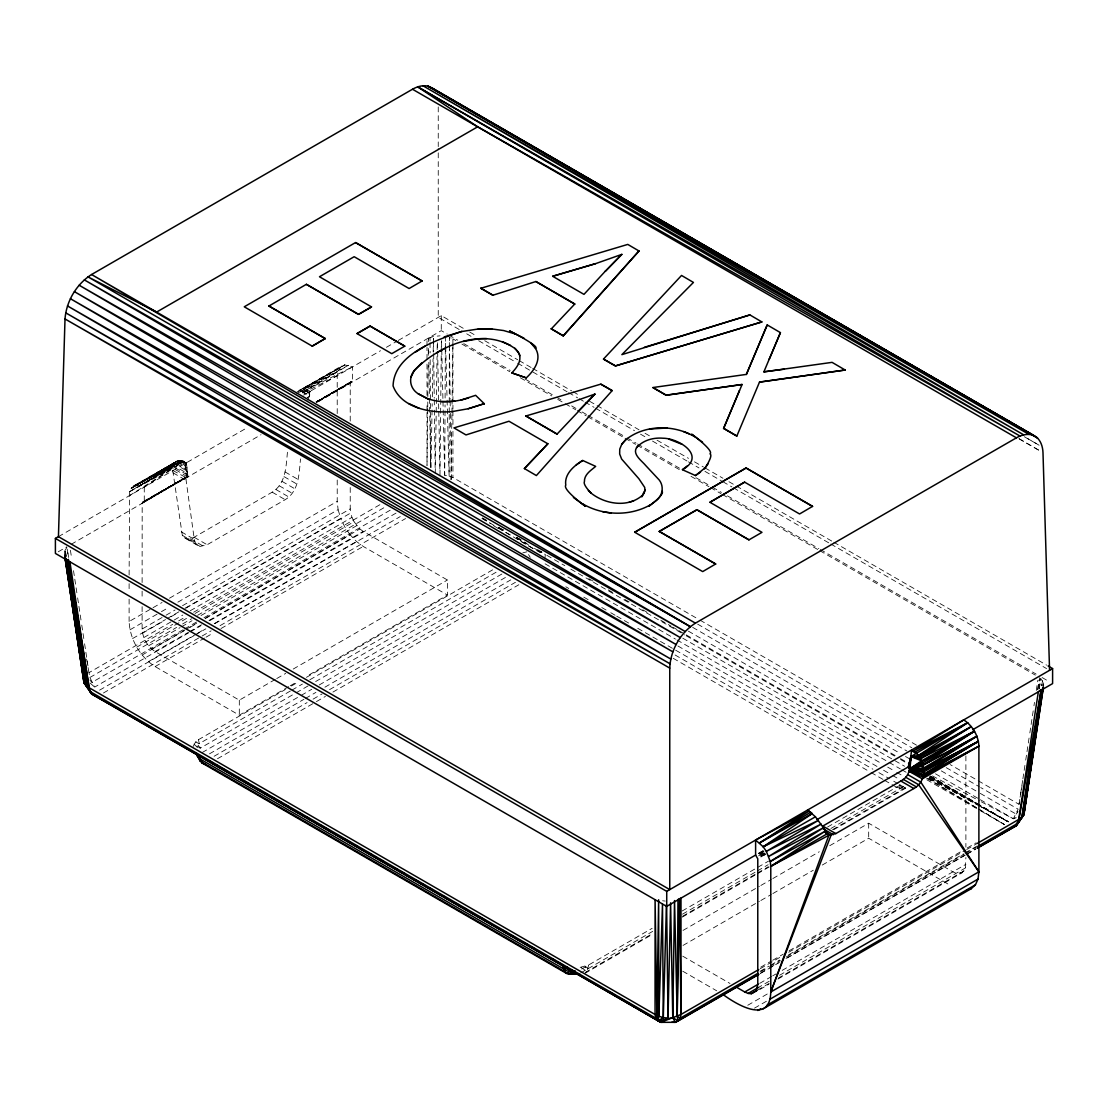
<?xml version="1.0" encoding="UTF-8"?>
<svg xmlns="http://www.w3.org/2000/svg" width="1108" height="1108" viewBox="0 0 1108 1108"><rect width="100%" height="100%" fill="white"/><g stroke="black" fill="none" stroke-linecap="round" stroke-linejoin="round"><path stroke-width="0.75" stroke-dasharray="5 3.75" d="M197.335 545.261L184.33 537.74L182.321 535.316L173.111 472.853C169.843 464.238 179.261 456.302 186.407 462.77L187.972 476.897L186.075 477.188L186.116 480.36L194.288 539.361L195.34 542.837L197.335 545.261L200.132 546.424L207.154 544.748L285.185 499.694C299.118 491.273 299.118 473.116 300.503 458.92M427.009 412.467L427.009 465.526L427.716 408.686M427.009 410.763L427.009 402.204M427.009 395.362L427.009 361.125M427.009 359.421L427.009 347.441M427.009 345.724L427.009 338.882L433.463 336.472L440.07 335.835M449.239 414.42L449.128 476.135L452.937 477.506L698.539 619.303M449.239 412.702L449.252 404.129M449.252 402.412L449.349 349.269M449.349 347.566L449.363 337.275L449.46 344.159M447.106 400.154L449.128 476.135L444.71 475.277L445.056 404.905M445.097 398.035L445.333 349.976M445.347 348.272L445.388 339.685M427.73 406.968L427.813 398.368M427.84 396.636L428.187 362.233M428.256 355.349L428.325 348.466M428.394 341.583L428.422 338.148L428.491 341.596M439.973 474.972L440.61 414.849M440.624 413.132L441.261 352.995M441.275 351.278L441.386 340.959M451.939 414.711L450.831 479.764M451.953 412.993L452.812 347.497M452.84 345.779L452.937 338.882L450.554 337.815M435.264 473.545L437.051 356.527M437.148 349.643L437.258 342.76M430.984 467.507L432.189 403.714M432.328 396.816L433.048 358.881M433.173 351.984L433.311 345.087M433.339 343.369L433.463 336.472L433.519 339.893M307.553 400.21L309.575 395.985L302.623 391.913L302.955 389.434L344.81 364.906L352.386 366.942L352.386 381.969L317.096 401.982M544.887 558.571L545.33 554.429L538.253 551.465L517.588 539.291M309.146 393.063L310.254 391.262L307.165 397.869L309.575 395.985L310.254 391.262L306.57 389.781L299.672 390.196L344.81 364.906L299.672 390.196L302.623 392.01L306.251 391.387L309.146 393.063L309.575 395.985L299.659 390.307L302.623 391.913M184.33 537.74L187.127 538.917L190.493 538.737L194.135 537.241L272.18 492.174C286.667 483.393 286.03 464.335 287.706 449.696M129.11 575.038L129.622 491.62L133.556 486.038L176.906 461.025L185.341 465.9L186.019 474.141L187.972 476.897L186.352 463.283L183.928 461.468L140.356 485.429L133.556 486.038L175.521 461.953L176.227 463.56L176.047 461.524L185.452 466.953L187.972 476.897L185.909 472.645L173.43 465.443L131.146 488.268L175.521 461.953M142.115 582.545L142.184 502.755L186.975 476.592L172.959 468.116L129.622 491.62L173.43 465.443M185.452 466.953L186.407 462.77L183.305 461.205L140.356 485.429L144.275 487.091L183.928 461.468L184.842 462.41M337.22 413.575L337.22 375.709L337.732 371.471L341.666 365.875L296.986 391.997M350.225 421.082L350.225 383.216L350.862 381.817L352.386 381.969M581.174 967.575L586.949 971.453L588.68 964.957L578.279 967.893M777.927 979.07L962.076 872.744L965.442 867.952L965.885 857.44M1039.262 688.857L1040.772 678.595L1043.528 682.833L1043.667 685.187M1041.783 685.686L1042.517 680.589L1041.686 685.714M1037.836 689.619L1039.359 679.384M1019.028 804.339L1019.803 799.242L1019.028 804.339L950.138 764.562M1022.629 780.544L1020.053 797.538L1021.216 790.821M1022.892 778.841L1023.917 772.041M1024.18 770.337L1025.468 761.847M1025.717 760.143L1026.756 753.343M1027.005 751.653L1029.581 734.646M1029.844 732.956L1030.869 726.155M1031.132 724.452L1033.709 707.458M1033.958 705.754L1034.484 702.361M1036.285 690.464L1037.822 680.27M1039.165 688.76L1040.772 678.595M1021.493 789.131L1022.047 785.752M1037.697 689.495L1039.609 677.681M306.57 389.781L306.251 391.387L302.955 389.434L348.466 365.28L306.57 389.781L307.705 392.232L309.423 391.47L306.57 389.781L352.386 366.942M193.124 746.515L195.756 741.681L198.471 739.673L285.435 689.467M142.115 503.364L186.075 477.216L142.406 502.284L187.64 476.592L144.275 502.118L142.752 501.966M184.939 462.922L186.352 463.283L185.341 465.9L184.939 462.922L180.798 460.526L136.7 485.069L177.889 460.665L179.164 462.341L178.582 460.512L136.7 485.069L178.942 460.471L185.119 464.03L186.352 463.283L182.031 460.776L140.356 485.429L180.798 460.526M981.286 801.79L1013.335 818.757L1018.127 809.172L980.691 787.553M980.234 793.37L1016.175 814.117L1017.643 811.264M66.882 547.255L64.333 551.839L64.984 557.601L64.472 554.194L65.483 556.438M1016.175 814.117L1018.086 811.693M186.352 463.283L185.161 464.321L178.582 460.512M539 551.839L541.867 552.13L537.408 549.568M892.023 784.63L896.51 787.234L899.89 784.769L903.02 788.965L905.721 788.134L890.887 779.575M129.11 495.858L172.959 468.116M296.459 393.852L339.256 368.119L298.44 391.166M140.356 485.429L181.615 460.679L183.512 462.091M302.65 392.412L337.732 371.471L299.395 392.329M758.606 855.833L764.423 852.398M131.146 488.268L174.787 462.729L185.632 468.989L187.972 476.897L185.728 470.304L174.191 463.629L131.146 488.268L174.898 464.044M759.603 854.323L764.008 851.803M765.088 853.825L760.656 856.401L765.143 853.894M980.4 799.741L1013.335 818.757L1016.091 817.164M350.294 382.606L316.708 402.024L350.516 382.135M186.019 477.354L142.184 502.755L186.075 477.188M316.985 401.941L351.832 381.72L316.653 401.872M58.433 536.66L247.596 427.453M303.592 395.113L380.515 350.71M386.429 347.289L396.789 341.306M398.271 340.447L441.275 315.628L463.753 328.605M187.266 476.606L143.195 501.827L186.809 476.592M316.057 401.927L350.862 381.817M316.292 401.872L351.305 381.678L316.182 401.899M185.909 472.645L187.64 476.592L143.721 501.882L187.654 476.731M58.253 551.784L66.812 546.84M71.147 544.333L261.003 434.724M318.065 401.775L441.275 330.655L447.272 334.104M288.731 686.655L239.314 715.186L155.12 666.573C139.996 656.836 129.968 639.482 129.11 621.519L151.561 608.555M153.056 607.683L162.045 602.503M169.524 598.182L337.22 501.37L337.22 478.988M129.996 629.801L159.94 612.516M161.436 611.658L168.915 607.336M177.903 602.143L338.106 509.652L337.22 501.37M275.255 679.426L239.314 700.173L155.12 651.559C147.558 646.684 142.544 638.014 142.115 629.025L164.566 616.062M166.061 615.203L175.05 610.009M182.543 605.688L350.225 508.877L350.225 486.495M132.586 638.554L165.535 619.538M167.031 618.666L179.011 611.755M184.994 608.292L340.696 518.392L338.106 509.652M142.558 633.167L165.009 620.203M171.006 616.74L178.485 612.419M185.978 608.098L350.668 513.018L350.225 508.877M143.86 637.543L182.778 615.065M190.271 610.743L351.97 517.394L350.668 513.018M188.886 632.682L94.665 687.099L89.873 677.5L88.972 672.667L172.737 624.303M178.72 620.854L186.199 616.533M193.678 612.225L380.64 504.279M136.727 647.155L187.848 617.641M195.119 613.444L354.034 521.702L359.865 528.945L363.23 531.411L447.424 580.01L447.424 595.038L306.694 676.282M89.873 677.5L176.629 627.419M182.612 623.956L191.587 618.776M197.57 615.328L386.027 506.522M148.611 645.784L180.064 627.64M181.56 626.768L192.03 620.715M201.019 615.536L356.734 525.635M183.069 629.773L91.825 682.459L89.914 680.021M184.565 628.915L196.532 622.004M204.011 617.682L390.972 509.749M151.754 649.094L184.69 630.078M186.186 629.219L196.67 623.167M205.659 617.987L359.865 528.945M142.115 655.036L184.039 630.84M190.022 627.377L197.515 623.056M204.994 618.735L350.225 534.887L356.499 541.507L363.23 546.424L447.424 595.038M155.12 651.559L188.055 632.543M189.551 631.671L201.531 624.76M209.024 620.438L363.23 531.411M190.382 631.823L200.853 625.785M209.828 620.605L396.803 512.658M148.389 661.67L196.296 633.998M197.792 633.139L205.285 628.818M214.259 623.624L356.499 541.507M99.623 690.145L193.858 635.743M195.354 634.87L205.825 628.832M214.8 623.652L400.265 516.563M103.432 692.999L200.645 636.865M202.141 636.006L211.116 630.826M220.09 625.632L405.57 518.558M155.12 666.573L204.523 638.056M206.019 637.183L213.512 632.862M220.991 628.541L363.23 546.424M276.751 678.553L285.726 673.373M293.218 669.052L447.424 580.01M290.227 685.797L297.706 681.475M291.432 686.004L298.925 681.669M306.417 677.348L493.822 569.152M290.379 691.004L198.914 743.814L195.756 741.681L200.216 748.177L294.673 693.65M291.875 690.145L302.373 684.079M309.866 679.758L497.27 571.562M296.168 692.791L308.163 685.866M315.655 681.531L503.06 573.335M202.279 752.484L299.742 696.226M301.238 695.353L311.736 689.301M319.229 684.966L506.633 576.769M209.481 753.828L303.924 699.3M305.434 698.442L315.918 692.375M324.921 687.182L510.83 579.844M214.107 756.279L307.068 702.611M313.065 699.148L322.054 693.954M329.561 689.633L515.455 582.296M217.487 758.731L314.935 702.472M316.431 701.599L325.42 696.406M332.926 692.084L518.835 584.747M758.606 853.326L763.107 850.736M581.672 969.001L652.141 928.324M682.126 911.011L768.592 861.082M827.551 827.039L902.023 784.048M580.55 973.032L652.709 931.357M682.486 914.169L756.155 871.636M757.457 870.888L768.149 864.711M830.917 828.479L904.585 785.946M585.176 972.478L652.903 933.365M682.625 916.205L756.362 873.644M757.595 872.938L768.356 866.719M832.551 829.657L906.275 787.082M584.872 973.378L652.335 934.418M682.32 917.105L755.795 874.697M757.29 873.838L769.284 866.913M833.756 829.684L905.721 788.134M683.027 930.415L759.382 886.331M760.877 885.458L771.362 879.406M772.858 878.547L819.269 851.747M829.754 845.695L868.686 823.216L952.88 871.83L956.246 873.27L962.076 872.744M683.027 945.429L759.382 901.344M760.877 900.485L771.362 894.433M772.858 893.56L813.286 870.223M822.275 865.043L868.686 838.244L949.93 885.154M760.767 967.145L771.237 961.107M772.733 960.248L783.204 954.196M789.187 950.747L961.19 851.429M967.173 847.98L976.148 842.8M760.254 968.697L781.195 956.606M788.674 952.284L965.179 850.39M966.675 849.517L977.145 843.479M760.074 971.287L769.049 966.093M770.545 965.234L779.52 960.054M788.494 954.874L963.503 853.839M964.999 852.966L976.965 846.069M760.864 971.633L768.343 967.312M769.838 966.453L780.309 960.401M786.292 956.952L964.279 854.185M965.774 853.326L976.245 847.274M760.559 973.101L768.038 968.78M769.534 967.921L780.004 961.869M785.987 958.42L965.484 854.794M966.979 853.922L975.954 848.742M760.407 973.461L778.356 963.101M787.331 957.921L965.317 855.154M966.813 854.296L975.788 849.116M759.742 983.336L771.722 976.425M772.747 975.829L776.209 973.835M782.193 970.373L965.885 864.323M757.332 988.114L769.312 981.189M779.575 975.262L965.442 867.952M757.526 990.123L769.243 983.35M778.218 978.17L964.14 870.833M759.95 989.444L768.938 984.25M747.761 1005.275L768.73 993.17M754.493 1008.141L767.969 1000.358M143.195 501.827L187.003 476.592M316.791 401.885L351.832 381.72M133.556 486.038L177.889 460.665M129.622 491.62L173.125 466.717L186.019 474.141M758.537 853.382L762.941 850.875M318.107 401.511L350.225 383.216M302.858 393.105L337.22 375.709M1013.335 818.757L1016.299 817.69M522.796 552.864L526.826 551.812M172.959 470.54L184.828 476.939M896.51 787.234L903.02 788.965M662.598 900.776L665.243 901.067M538.253 551.465L541.867 552.13M932.424 775.932L979.749 800.987M929.737 778.495L976.605 804.339M978.129 805.17L1008.363 821.845L981.162 806.873M929.764 778.592L979.638 806.042M929.197 777.442L1008.377 821.831L977.408 803.632M482.382 517.865L486.841 520.4M516.55 537.338L522.491 540.732M516.73 537.657L522.685 541.078M537.56 549.61L542.034 552.172M929.695 776.736L975.719 803.106L929.806 776.916M1024.318 436.718L1039.304 445.347L1024.374 436.663M516.605 537.629L527.006 543.599M1019.028 438.81L1039.996 450.914M469.737 332.068L477.229 336.389M484.722 340.71L517.685 359.754M519.181 360.612L531.175 367.537M532.671 368.396L571.631 390.889M573.127 391.761L580.62 396.082M589.608 401.276L595.605 404.725M597.101 405.597L639.053 429.821M645.05 433.283L649.537 435.873M657.03 440.195L688.497 458.366M694.494 461.828L703.483 467.022M704.979 467.881L722.956 478.254M728.953 481.717L734.95 485.179M736.446 486.052L832.343 541.41M833.839 542.269L1046.603 665.119M459.211 329.492L438.242 317.387L438.242 148.333M466.703 333.813L472.701 337.275M478.698 340.738L516.148 362.358M517.644 363.23L567.102 391.775M568.598 392.647L577.587 397.827M579.082 398.7L583.584 401.29M585.079 402.162L594.068 407.342M595.564 408.215L634.524 430.707M640.521 434.17L646.504 437.618M652.501 441.081L686.96 460.983M688.456 461.842L698.954 467.908M704.951 471.357L721.433 480.872M722.928 481.745L731.917 486.938M733.413 487.797L829.31 543.169M830.806 544.028L1046.575 668.595M448.768 334.976L457.756 340.17M463.753 343.618L510.192 370.446M525.178 379.088L555.15 396.387M556.645 397.26L564.138 401.581M571.631 405.902L576.118 408.506M582.115 411.968L586.617 414.558M588.113 415.431L625.577 437.051M627.073 437.909L636.061 443.103M637.557 443.976L679.509 468.199M695.99 477.714L710.976 486.357M712.472 487.229L721.46 492.409M727.457 495.872L818.854 548.64M820.349 549.513L1036.119 674.079M1042.116 677.542L1049.608 681.863M455.928 340.613L452.937 338.882L452.937 342.303M461.911 344.062L509.819 371.734M520.303 377.773L551.742 395.93M557.74 399.392L563.723 402.841M565.219 403.714L575.703 409.766M577.199 410.625L586.187 415.819M587.683 416.677L623.61 437.425M625.106 438.283L635.59 444.336M637.086 445.208L680.506 470.277M690.99 476.315L708.954 486.689M710.45 487.562L720.934 493.614M722.43 494.473L818.244 549.79M819.754 550.662L1035.343 675.132M700.034 620.161L917.189 745.545M697.638 624.136L911.801 747.775M946.246 767.664L979.195 786.694M692.694 627.363L906.856 751.002M941.301 770.891L978.738 792.511M688.359 631.131L899.53 753.052M905.513 756.501L911.51 759.963M935.471 773.8L978.89 798.868M588.791 578.639L593.292 581.229M608.278 589.885L614.275 593.348M624.76 599.4L629.261 602.004M642.751 609.788L650.244 614.109M660.728 620.175L671.226 626.228M672.722 627.1L677.223 629.69M678.719 630.563L684.716 634.011M686.212 634.884L899.031 757.747M900.527 758.62L906.524 762.082M546.826 555.302L564.817 565.676M570.814 569.138L684.716 634.912M686.212 635.77L894.53 756.044M900.527 759.506L909.53 764.7M682.763 638.18L904.585 766.251M926.828 779.783L979.153 809.99M980.649 810.848L1004.568 824.657L978.059 808.591M545.081 563.82L675.478 639.094M676.974 639.953L900.292 768.883M901.787 769.755L906.289 772.345M677.902 645.992L881.733 763.675M887.73 767.138L895.222 771.459M896.718 772.331L902.715 775.794M565.8 586.769L568.806 588.5M583.791 597.157L591.284 601.478M601.769 607.53L609.261 611.865M610.771 612.724L615.259 615.328M616.754 616.187L631.754 624.843M637.737 628.305L877.536 766.75M883.533 770.212L891.026 774.534M892.536 775.406L898.519 778.869M675.077 654.98L872.91 769.201M878.907 772.664L889.392 778.716M673.207 658.304L869.545 771.653M871.04 772.511L883.034 779.436M884.53 780.309L890.527 783.771M285.047 471.925L298.052 479.445M283.994 476.62L296.999 484.127M281.986 481.357L295.005 488.863M279.202 485.761L292.207 493.268M275.837 489.459L288.842 496.98M272.18 492.174L285.185 499.694M173.111 472.853L186.116 480.36M194.135 537.241L207.154 544.748M181.269 531.84L194.288 539.361M190.493 538.737L203.498 546.258M182.321 535.316L195.34 542.837M187.127 538.917L200.132 546.424M682.722 956.162L729.992 983.461M682.722 971.19L716.696 990.801M930.568 776.763L1008.391 821.817L931.066 776.722M498.78 527.685L506.204 531.992M516.605 538.017L528.502 544.901M534.444 548.335L541.189 552.643M1019.083 438.685L1039.996 450.901M930.18 775.932L975.926 802.76M482.16 518.433L496.91 527.131M498.392 528.004L511.674 535.815M482.008 518.419L490.83 523.641M498.185 527.976L533.488 548.82M926.62 778.245L976.647 808.009M978.115 808.882L1004.596 824.657M493.697 525.788L499.57 529.305M927.922 778.301L976.577 807.704M588.237 968.586L585.204 966.522L586.949 971.453M90.053 682.999L94.665 687.099M197.515 747.637L193.928 743.994L200.216 748.177L198.471 739.673M350.225 534.887L344.837 527.006L340.696 518.392M528.53 554.582L530.247 557.352M351.97 517.394L354.034 521.702M68.668 557.421L67.172 548.945L68.419 557.49M86.59 659.108L87.781 665.894M88.072 667.584L88.972 672.667M66.245 556.327L65.109 549.54L66.134 556.382M451.579 479.542L450.305 411.317M70.427 550.302L71.715 558.792M73.516 570.689L74.555 577.49M74.804 579.193L77.38 596.187M77.643 597.891L78.668 604.677M78.931 606.381L81.507 623.375M81.757 625.078L82.795 631.879M83.045 633.582L84.333 642.072M84.596 643.776L85.621 650.576M85.884 652.28L88.46 669.274M445.402 336.25L445.638 344.893M445.679 346.61L447.064 398.423M441.552 340.973L442.937 399.517M442.978 401.234L444.71 475.277M437.494 342.746L437.618 349.616M437.646 351.333L438.74 409.725M438.782 411.442L439.904 471.551M428.602 348.494L428.727 355.391M428.838 362.288L429.447 396.789M429.475 398.52L430.666 467.507M449.474 345.89L450.153 399.268M450.167 400.985L450.277 409.6M433.533 341.61L433.671 351.887M433.685 353.604L434.253 398.16M434.281 399.877L434.391 408.436M434.405 410.154L435.167 470.124M430.015 337.469L430.043 340.904M430.056 342.607L430.112 352.884M430.153 359.726L430.763 467.576M965.885 755.878L965.885 847.108M899.89 784.769L899.89 788.661M868.686 823.216L868.686 838.244M452.937 344.02L452.937 409.046M452.937 410.763L452.937 424.447M452.937 431.289L452.937 477.506M441.275 315.628L441.275 330.655M438.242 106.936L438.242 146.616M239.314 700.173L239.314 715.186M144.275 487.091L144.275 502.118M142.115 591.16L142.115 599.76M142.115 606.644L142.115 629.025M129.11 583.653L129.11 592.254M129.11 599.137L129.11 621.519M1043.528 682.833L1043.03 686.24L1043.528 682.833M764.825 853.105L760.42 855.681L764.866 853.146M763.634 851.11L759.146 853.728L763.661 851.138M765.199 854.49L760.753 857.08L765.226 854.517M763.481 851.263L759.091 853.783L763.523 851.29M503.323 529.984L498.863 527.422L503.226 529.956M65.15 556.95L64.333 551.839L65.095 556.922"/><path stroke-width="1.5" d="M519.804 355.82C520.4 353.591 509.708 342.76 518.087 351.873C522.99 359.491 517.048 367.524 511.799 372.87L526.258 377.883C534.333 370.404 542.075 359.144 535.455 348.369C542.227 345.793 483.213 318.079 524.001 338.175M758.911 974.334L678.138 1020.967L677.182 1016.41L677.985 899.544L680.991 898.145L680.991 1014.457L680.09 1018.266L678.138 1020.967L675.298 1022.324L660.756 1022.324L91.825 694.134L87.407 686.738L67.491 560.108L86.105 685.727L91.825 694.134L124.747 712.389M757.567 974.832L675.298 1022.324L672.764 1017.643L674.537 900.555L677.182 1016.41L680.09 1018.266L757.872 973.35M677.182 1016.41L679.578 898.879L680.991 1014.457L660.756 1022.324L94.665 695.492M678.138 1020.967L672.764 1017.643L657.917 1020.967L656.878 1015.524L655.091 899.876L655.063 1014.457L655.964 1018.266L657.917 1020.967L663.29 1017.643L666.462 904.64M617.655 996.729L660.756 1022.324L668.027 1018.058L666.628 906.372L55.4 553.432L55.4 538.405L58.433 536.66L65.012 318.966C66.341 301.21 76.494 284.063 91.576 274.521L412.578 89.194C418.367 85.912 425.929 84.014 431.885 87.92L1033.598 435.361C1040.149 438.408 1042.753 445.859 1042.988 452.646L1049.567 670.326M657.917 1020.967L658.872 1016.41L662.487 904.225L663.29 1017.643L668.027 1018.058L670.603 902.854L672.764 1017.643M58.433 536.66L669.758 889.599L669.758 668.11C670.437 650.258 680.354 632.779 695.422 623.153L1016.424 437.826C1021.562 434.835 1027.85 433.297 1033.598 435.361L427.688 86.008L1028.847 434.308L422.813 85.676L1023.681 434.835L417.661 86.84L477.617 126.741L1019.997 436.053L417.661 86.84M515.082 348.618C483.379 325.987 438.519 345.447 414.198 370.584C408.09 378.202 410.071 388.756 418.187 393.756C436.164 403.007 428.921 399.614 418.187 393.756M835.82 833.59L822.815 826.069L900.846 781.015C912.923 775.06 909.557 760.573 911.69 749.922C925.651 757.235 928.795 780.461 913.865 788.522L835.82 833.59L828.867 835.28L770.78 866.331L770.78 991.992C770.005 1024.817 736.626 1004.61 722.61 994.208M763.163 1008.834L971.273 888.671L975.414 884.835L978.004 879.101L978.89 871.83L978.89 746.169C978.392 735.698 972.547 725.574 963.725 719.895L913.269 750.933L967.644 722.748L918.324 755.601L910.928 756.556L908.255 766.93L817.053 819.588M909.349 768.301L910.928 756.556L967.644 722.748L914.834 752.124M909.225 768.01L910.928 756.556L919.252 756.833L971.3 726.613L920.429 758.675L910.928 756.556L908.463 767.068L909.28 768.135M977.284 848.243L1016.175 825.792L1023.709 815.031L1042.78 687.943M977.741 846.415L1018.127 823.092L1038.348 691.821L1041.118 689.772L1021.895 817.399L1016.175 825.792L977.45 847.883M1024.318 812.344L1043.404 686.891L1023.709 815.031L1016.175 825.792M1032.171 755.49L1032.698 752.11M1034.276 741.972L1034.803 738.593M1035.343 735.213L1035.869 731.834M1036.659 726.765L1037.185 723.385M1037.711 720.006L1038.251 716.627M1038.778 713.247L1039.304 709.868M1039.83 706.489L1042.739 687.902M909.072 767.747L910.928 756.556L919.432 757.083L971.3 726.613L918.324 755.601M977.145 843.479L1019.028 819.297L1041.118 689.772M908.962 767.567L910.928 756.556L921.537 760.822L974.444 731.211L923.019 765.032L909.599 769.686L923.061 765.226L976.854 736.238L923.74 769.838L909.53 770.448L923.587 768.066L976.854 736.238L923.019 765.032L909.585 769.506L922.479 763.19L974.444 731.211L920.429 758.675M908.823 767.401L910.928 756.556L909.488 768.786L974.444 731.211M908.657 767.221L910.928 756.556L908.629 767.207M644.094 492.921C648.679 482.312 637.072 505.525 644.094 493.018M907.826 774.658L920.845 782.179L978.89 871.83L770.78 991.992L828.867 835.28L815.433 816.79L807.635 810.003L807.635 810.848M770.78 991.992L831.028 835.293L825.252 831.956M708.054 463.836C697.292 478.601 714.785 456.191 709.979 453.851C715.948 449.765 671.947 420.154 702.555 442.231M662.127 491.329C665.617 495.747 635.909 515.4 656.268 500.594C662.847 495.387 664.121 486.301 659.218 479.999L645.604 465.415C641.892 460.873 632.28 454.363 636.532 447.715C643.028 440.153 653.346 437.397 663.096 438.228C679.107 438.311 706.89 455.997 682.445 469.723L695.464 475.567L704.785 468.13M621.865 444.142L625.992 439.447L621.865 444.031L619.746 449.128L619.663 454.003L621.63 459.044L638.887 478.739L644.69 487.395L644.967 490.235M723.607 428.422L739.41 390.764L723.607 428.422L736.834 436.053L759.52 382.052L845.293 369.989L759.52 382.149M739.41 390.861L742.097 384.49L666.171 395.154L652.958 387.523L746.363 374.407L767.193 324.907L780.42 332.635L769.187 359.338L780.42 332.635M746.363 374.504L767.193 325.004M845.293 370.086L832.066 362.358L763.869 371.9L769.187 359.241M411.054 376.969L414.198 370.681L421.691 362.953M1016.452 823.521L1023.709 815.031L1042.642 689.19L1021.895 817.399L1019.028 819.297M638.222 445.831L636.532 447.715M563.293 335.766L639.053 250.92L563.293 335.863L551.272 328.813L563.293 335.863M524.361 468.532L536.383 475.567L612.142 390.625L600.868 384.116L453.948 427.882L465.997 434.932L508.974 421.234L547.878 443.796L524.361 468.629L547.878 443.699M605.273 271.238L583.985 294.368L552.698 276.308L595.578 263.649L621.837 254.369L605.273 271.335L621.837 254.369M557.075 434.087L525.788 415.916L557.075 434.087L594.927 394.074L578.362 411.04M196.033 753.883L202.279 763.107L566.479 973.378L569.595 970.04M603.486 359.075L681.531 275.449L693.442 282.429L621.865 354.643L749.839 314.88L761.861 321.929L615.439 365.875L603.486 359.075L615.439 365.972L761.861 321.929M551.272 328.924L574.789 303.994L535.884 281.529L492.908 295.227L480.858 288.274L492.908 295.227M588.334 490.539C597.683 499.14 582.143 485.844 584.415 481.592C584.221 474.418 590.91 470.429 595.675 466.385L582.656 460.443C573.944 465.859 564.124 474.099 565.786 485.152C561.008 491.176 606.187 520.746 573.418 497.478M573.002 971.12L569.18 974.209L566.479 973.378L564.415 971.453L562.822 966.162M444.128 336.929L461.925 331.403C436.621 339.962 393.963 353.992 393.077 385.958C401.331 408.173 431.123 413.547 452.41 411.539L468.199 408.741L484.321 403.658L468.199 408.741M682.445 469.626L687.334 465.886M641.947 495.719C627.654 507.796 605.785 504.251 591.894 493.752M625.992 439.557C645.119 424.475 673.747 424.502 694.508 436.607M576.298 464.875L582.656 460.54M812.303 813.549L759.534 842.911L809.214 811.014L755.614 840.044L763.19 846.775L812.303 813.549L809.962 812.192M921.537 760.822L909.557 769.132L922.479 763.19M770.78 866.331L825.599 830.958L770.268 861.498L770.78 866.331L827.427 833.645L824.49 831.942M425.056 346.139L415.154 352.316M923.74 769.838L978.378 741.335L923.393 775.06L909.266 771.348L922.299 778.869L978.89 746.169L923.393 775.06L909.446 770.808L923.753 771.902L978.378 741.335L923.49 774.45L909.446 770.808M759.534 842.911L810.779 812.192M371.526 306.916L358.507 314.326L306.445 284.368L358.507 314.423L371.526 306.916L319.464 276.751L354.172 256.71L409.115 288.537L422.134 280.933L355.613 242.527L244.259 306.805L312.234 346.153L325.24 338.536L268.842 305.974L325.24 338.632M268.842 306.071L306.445 284.271M312.234 346.153L325.24 338.536M357.053 333.536L370.072 326.015L404.78 346.153L391.761 353.674L357.053 333.633L370.072 326.112L404.78 346.153M812.593 506.453L746.072 468.047L634.718 532.242L746.072 467.95L812.593 506.356L799.574 513.974L744.631 482.146L709.923 502.284L761.985 532.339L748.966 539.859L696.904 509.805L659.302 531.411L696.904 509.694L748.966 539.859M709.923 502.284L744.631 482.146M634.718 532.242L702.694 571.59L715.699 563.972L659.302 531.411M55.4 538.405L666.725 891.358L1052.6 668.581L1052.6 683.594L972.672 729.743M755.614 840.044L755.614 855.057L666.725 906.372L666.725 891.358M680.991 1014.457L758.758 969.555M735.906 986.868L744.77 991.992L758.246 984.209M744.77 991.992L748.135 993.419L758.62 987.366M748.135 993.419L751.266 993.724L757.263 990.275M769.894 999.25L978.004 879.101M757.775 1010.496L760.767 1008.765M767.304 1004.998L975.414 884.835M763.19 846.775L818.41 820.363L766.334 851.373L821.153 824.075L768.744 856.387L823.549 827.69L770.268 861.498L766.334 851.373L763.19 846.775L815.433 816.79M575.177 970.885L569.18 974.209L200.216 761.196L196.171 753.772M978.89 746.169L922.922 776.999L909.266 771.348M445.001 348.355L436.621 352.718M923.753 771.902L909.516 770.531L923.753 769.991L978.378 741.335M566.479 973.378L572.393 970.331M568.764 969.265L564.415 971.453L566.811 966.744L563.113 968.586L198.914 758.315L196.074 753.495M649.787 505.179C629.247 516.55 602.433 515.635 582.296 503.641M468.629 397.966L461.15 400.03L475.637 395.321L484.321 403.769M923.061 765.226L909.571 770.088L923.587 768.066M594.927 394.074L568.667 403.354L525.788 416.012M629.095 502.284L633.665 500.844M967.229 889.918L971.273 888.671M751.266 993.724L756.03 990.981L757.775 984.472L757.775 858.811L755.614 855.057M644.302 347.33L749.839 314.991M480.858 288.274L627.779 244.411L639.053 251.017M552.698 276.211L595.578 263.649M463.379 341.43L478.601 338.799L486.564 338.549M428.367 398.894C438.796 402.439 450.347 402.55 461.15 399.919M461.925 331.5L478.185 329.007L491.772 328.951L503.697 330.558L514.569 333.757M652.958 387.62L666.171 395.251L742.097 384.49M763.869 371.803L784.395 369.172M649.551 429.018L667.044 428.02M441.455 401.608L454.765 401.207M909.53 770.448L923.753 769.991M660.756 1022.324L664.218 1022.227M577.365 973.89L569.18 974.209L578.598 973.71L572.31 973.89L577.24 974.043M671.836 1022.227L675.298 1022.324M610.979 512.99L602.877 511.771M658.872 1016.41L658.637 899.751L656.878 1015.524L655.964 1018.266L89.873 691.434L68.391 559.346L87.407 686.738L91.825 694.134L84.291 683.359L64.984 557.587L83.682 680.686L84.291 683.359L87.407 686.738L656.878 1015.524L663.29 1017.643M668.761 439.087L681.877 444.253M200.534 760.379L202.279 763.107L204.98 763.938M408.714 403.534L419.226 408.298M689.301 433.907L683.567 431.566M502.187 341.61L510.511 345.405M127.766 714.078L130.772 715.768M133.777 717.458L136.783 719.147M695.422 623.153L91.576 274.521L690.339 626.671L84.319 279.881L685.187 631.532L79.153 285.227L680.312 637.599L74.402 291.639L676.115 644.537L70.413 298.717L672.875 651.85L67.477 305.933L670.783 659.038L65.691 312.816L670.008 663.775L65.012 318.966L669.758 668.11M599.982 186.186L602.974 187.917M626.948 201.711L629.953 203.443M653.928 217.237L658.429 219.827M674.911 229.314L683.899 234.481M694.397 240.519L697.389 242.25M707.874 248.275L710.879 250.006M715.366 252.596L718.372 254.314M721.363 256.045L724.369 257.762M728.856 260.352L731.862 262.084M734.853 263.801L739.355 266.391M742.346 268.122L745.338 269.84M748.343 271.571L752.844 274.161M755.836 275.878L766.32 281.917M769.326 283.634L778.315 288.814M782.816 291.404L787.303 293.994M790.309 295.711L799.297 300.891M803.799 303.481L820.28 312.968M823.272 314.686L826.277 316.417M830.765 318.993L841.263 325.032M844.254 326.763L847.246 328.48M850.251 330.212L854.753 332.802M857.744 334.519L868.229 340.558M871.234 342.289L881.719 348.327M884.724 350.045L935.678 379.365M938.67 381.097L1037.587 438.006L431.885 87.92M1016.424 437.826L412.578 89.291M574.789 304.091L535.884 281.529M723.607 428.325L736.834 436.053M355.613 242.624L422.134 281.03M600.868 384.227L612.142 390.625M1048.099 665.977L1052.6 668.581M659.302 531.508L715.699 564.069M911.69 750.781L916.358 753.468M905.638 777.207L918.643 784.713L978.89 871.83M903.283 779.34L916.302 786.86M900.846 781.015L913.865 788.522M823.258 828.881L833.382 834.726M824.532 831.983L827.427 833.645M208.969 760.739L213.47 763.343M216.462 765.074L219.453 766.805M222.459 768.536L226.946 771.126M237.444 777.179L240.436 778.91M243.441 780.641L247.929 783.245M258.427 789.298L261.419 791.029M264.424 792.76L267.416 794.491M271.917 797.081L274.909 798.813M277.914 800.544L280.906 802.275M285.407 804.879L288.399 806.61M298.897 812.663L301.888 814.394M306.39 816.984L309.381 818.715M319.88 824.781L328.868 829.961M345.35 839.49L349.851 842.08M354.352 844.67L357.344 846.401M366.332 851.595L370.834 854.199M373.825 855.93L376.831 857.661M379.822 859.393L384.324 861.982M394.808 868.035L397.814 869.766M400.805 871.497L405.306 874.101M415.791 880.154L418.796 881.885M421.788 883.616L424.793 885.347M429.281 887.937L432.286 889.669M442.771 895.735L445.776 897.466M456.261 903.519L459.252 905.25M463.753 907.84L466.745 909.571M477.243 915.637L486.232 920.817M502.727 930.346L507.215 932.936M510.22 934.667L514.708 937.257M523.71 942.451L528.197 945.055M531.203 946.786L534.194 948.517M552.186 958.891L555.177 960.622M558.169 962.353L562.67 964.957M690.339 626.671L88.003 276.875L156.616 312.068L477.617 126.838M610.231 992.311L614.691 994.956M531.037 343.217L535.455 348.369M196.158 753.579L198.789 757.664M91.825 694.134L83.682 680.686L65.358 558.612L69.195 582.489M197.293 754.049L198.955 757.069M200.617 760.088L202.279 763.107M200.216 761.196L198.471 754.687M86.105 685.727L65.746 558.141L84.291 683.359M69.735 585.897L70.275 589.304M70.815 592.711L71.355 596.118M71.882 599.525L73.779 611.45M74.319 614.857L74.859 618.264M75.399 621.671L75.94 625.078M76.466 628.485L77.006 631.892M69.915 561.853L88.972 687.625M700.547 472.077L695.464 475.567M526.258 377.883L511.799 372.87M491.772 328.951L478.185 329.007"/></g></svg>
